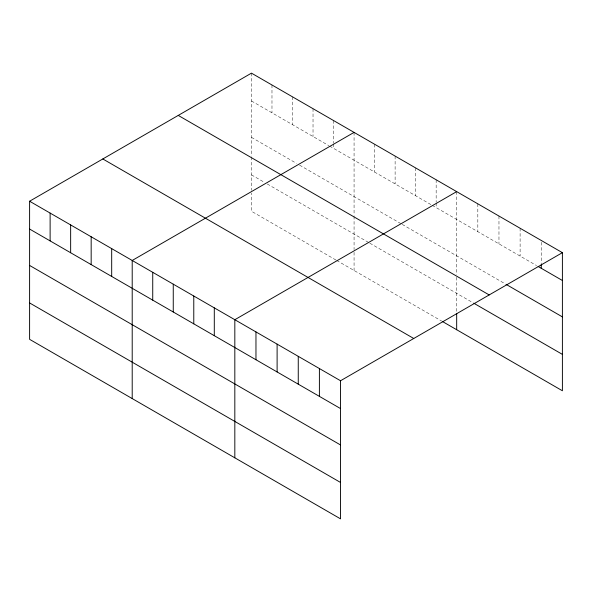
<?xml version="1.0" encoding="UTF-8"?>
<svg xmlns="http://www.w3.org/2000/svg" width="592" height="592" viewBox="0 0 592 592"><rect width="100%" height="100%" fill="white"/><g stroke="black" fill="none" stroke-linecap="round" stroke-linejoin="round"><path stroke-width="0.44" stroke-dasharray="2.96 2.22" d="M251.459 73.142L251.459 156.11M251.459 100.966L328.812 145.625M329.603 146.083L431.42 204.869M432.212 205.32L536.559 265.564M251.459 137.359L296.451 163.333M299.604 165.161L401.428 223.946M402.22 224.398L505.235 283.871M251.459 174.855L264.084 182.144M267.244 183.971L369.068 242.757M369.852 243.208L473.126 302.83M335.916 260.006L251.459 211.248L251.459 193.051M336.707 260.465L441.684 321.071M541.258 242.254L541.258 263.795M520.109 228.246L520.109 256.07M498.967 216.043L498.967 243.867M477.825 203.833L477.825 231.657M456.676 191.623L456.676 274.592M456.676 277.271L456.676 311.533M436.156 179.776L436.156 202.22M436.156 203.115L436.156 207.6M415.636 167.928L415.636 195.752M395.116 156.081L395.116 183.905M374.588 144.233L374.588 172.057M354.068 132.386L354.068 215.347M354.068 216.243L354.068 249.565M354.068 252.296L354.068 270.492M333.548 120.539L333.548 142.975M333.548 143.871L333.548 148.363M313.027 108.691L313.027 136.515M292.5 96.836L292.5 124.66M271.98 84.989L271.98 112.813M251.459 156.998L251.459 190.321"/><path stroke-width="0.89" d="M29.6 201.228L340.541 380.752L340.541 518.858L29.6 339.334L29.6 201.228L251.459 73.142L562.4 252.666L562.4 390.772L442.476 321.53M354.068 132.386L132.208 260.473L132.208 398.579M456.676 191.623L234.824 319.717L234.824 457.823M340.541 380.752L562.4 252.666M538.121 266.474L562.4 280.49M506.019 284.33L562.4 316.883M178.244 115.41L489.184 294.934M473.911 303.289L562.4 354.379M102.816 158.959L413.756 338.483M29.6 229.052L340.541 408.576M29.6 265.445L340.541 444.969M29.6 302.941L340.541 482.465M541.258 264.691L541.258 268.28M456.676 313.353L456.676 329.729M319.399 368.542L319.399 396.366M298.257 356.34L298.257 384.164M277.108 344.13L277.108 371.954M255.966 331.92L255.966 359.744M214.297 307.87L214.297 335.694M193.776 296.015L193.776 323.846M173.256 284.167L173.256 311.991M152.736 272.32L152.736 300.144M111.688 248.625L111.688 276.449M91.168 236.778L91.168 264.602M70.648 224.93L70.648 252.754M50.12 213.083L50.12 240.907"/></g></svg>
